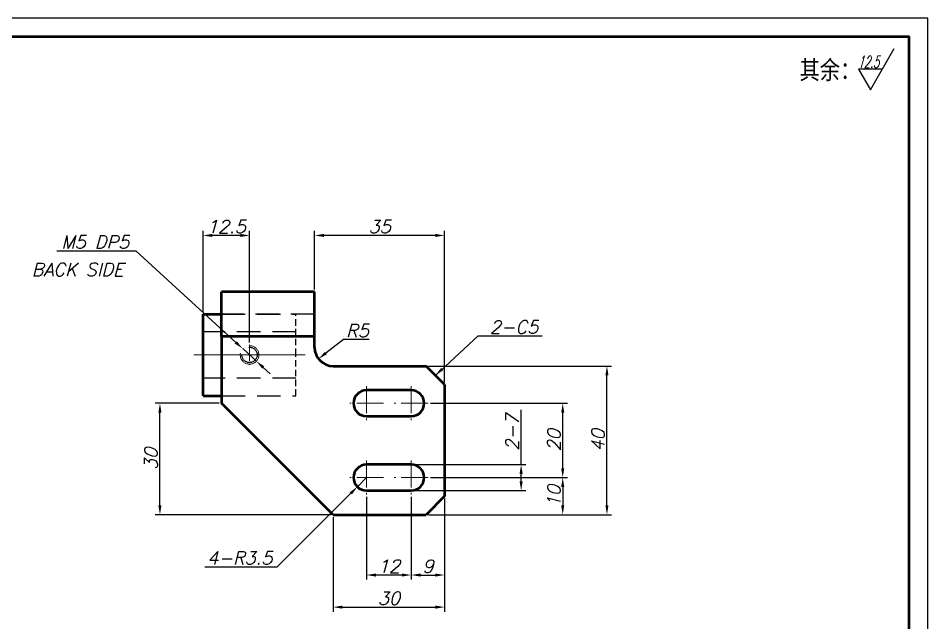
# Model space of a CAD drawing. Header units: inches. Extents: x 17901 to 26602, y 9673 to 14036.
# Drawn here: x 25469.9 to 25714.6, y 11355.1 to 11517.7 of the extents above; entities that cross this region are included whole.
import ezdxf
from ezdxf.enums import TextEntityAlignment as Align

# ---------------------------------------------------------------- set-up
doc = ezdxf.new("R2010")
doc.units = ezdxf.units.IN
doc.header["$MEASUREMENT"] = 0
for name, pattern in [('CENTER', [50.8, 31.75, -6.35, 6.35, -6.35]), ('DASHED2', [9.525, 6.35, -3.175]), ('DASHSPACE', [30, 12, -18])]:
    doc.linetypes.add(name, pattern=pattern)
doc.layers.add('Dim', color=3, linetype='Continuous')
for name, color, linetype, lineweight in [('中心线', 1, 'CENTER', 15), ('图框_内框线', 5, 'Continuous', 50), ('标注线', 3, 'Continuous', 25), ('粗实线', 7, 'Continuous', 50), ('细实线', 4, 'Continuous', 25), ('虚线', 2, 'DASHED2', 25)]:
    doc.layers.add(name, color=color, linetype=linetype, lineweight=lineweight)
doc.styles.add('DIM_FONT', font='romans.shx', dxfattribs={"oblique": 15})
doc.styles.add('仿宋体', font='FSGB2312.ttf', dxfattribs={"width": 0.8, "height": 3.5})
doc.dimstyles.new('幅面 1：1$0', dxfattribs={"dimtxt": 3.5, "dimasz": 2.5, "dimexe": 1.25, "dimexo": 0.625, "dimtad": 1, "dimdsep": 46, "dimtxsty": 'DIM_FONT', "dimcen": 2.5, "dimclrd": 256, "dimclre": 256, "dimclrt": 256, "dimadec": 0, "dimazin": 0, "dimtm": 1e-09, "dimtfac": 0.5, "dimtmove": 0, "dimatfit": 3, "dimfxl": 1, "dimlwd": -1, "dimarcsym": 0})
doc.dimstyles.new('幅面 1：1$3', dxfattribs={"dimtxt": 3.5, "dimasz": 2.5, "dimexe": 1.25, "dimexo": 0.625, "dimtad": 1, "dimtih": 1, "dimtoh": 1, "dimdsep": 46, "dimtxsty": 'DIM_FONT', "dimcen": 2.5, "dimclrd": 256, "dimclre": 256, "dimclrt": 256, "dimazin": 2, "dimtfac": 0.5, "dimtmove": 0, "dimatfit": 3, "dimfxl": 1, "dimlwd": -1, "dimlwe": -1, "dimarcsym": 0})
doc.dimstyles.new('幅面 1：1$4', dxfattribs={"dimtxt": 3.5, "dimasz": 2.5, "dimexe": 1.25, "dimexo": 0.625, "dimtad": 1, "dimtoh": 1, "dimdsep": 46, "dimtxsty": 'DIM_FONT', "dimcen": 2.5, "dimclrd": 256, "dimclre": 256, "dimclrt": 256, "dimazin": 2, "dimtfac": 0.5, "dimtmove": 0, "dimatfit": 3, "dimfxl": 1, "dimlwd": -1, "dimlwe": -1, "dimarcsym": 0})
doc.dimstyles.new('幅面 1：1$7', dxfattribs={"dimtxt": 3.5, "dimasz": 2.5, "dimexe": 1.25, "dimexo": 0.625, "dimtad": 1, "dimdsep": 46, "dimtxsty": 'DIM_FONT', "dimcen": 2.5, "dimclrd": 256, "dimclrt": 256, "dimadec": 0, "dimazin": 0, "dimtfac": 1, "dimtmove": 0, "dimatfit": 3, "dimfxl": 1, "dimlwd": -1, "dimarcsym": 0})

# ---------------------------------------------------------------- blocks, each defined once
blk = doc.blocks.new('*D532')
at = {"layer": 'Defpoints', "color": 0, "transparency": 16777216}
for p in [(25579.62, 11424.14), (25628.28, 11424.14), (25579.62, 11384.14)]:
    blk.add_point(p, dxfattribs=at)
at = {"layer": '标注线', "lineweight": -2, "transparency": 16777216}
for p, q in [((25580.24, 11424.14), (25629.53, 11424.14)), ((25580.24, 11384.14), (25629.53, 11384.14))]:
    blk.add_line(p, q, dxfattribs=at)
at = {"layer": '标注线', "transparency": 16777216}
blk.add_line((25628.28, 11386.64), (25628.28, 11421.64), dxfattribs=at)
for points in [[(25627.87, 11421.64), (25628.7, 11421.64), (25628.28, 11424.14)], [(25627.87, 11386.64), (25628.7, 11386.64), (25628.28, 11384.14)]]:
    blk.add_solid(points, dxfattribs=at)
at = {"layer": '标注线', "transparency": 16777216, "insert": (25625.91, 11404.14), "char_height": 3.5, "attachment_point": 5, "rotation": 90, "style": 'DIM_FONT'}
blk.add_mtext('40', dxfattribs=at)
blk = doc.blocks.new('*D533')
at = {"layer": 'Defpoints', "color": 0, "transparency": 16777216}
for p in [(25549.62, 11459.29), (25549.62, 11444.14), (25584.62, 11419.14)]:
    blk.add_point(p, dxfattribs=at)
at = {"layer": '标注线', "lineweight": -2, "transparency": 16777216}
for p, q in [((25549.62, 11444.77), (25549.62, 11460.54)), ((25584.62, 11419.77), (25584.62, 11460.54))]:
    blk.add_line(p, q, dxfattribs=at)
at = {"layer": '标注线', "transparency": 16777216}
blk.add_line((25582.12, 11459.29), (25552.12, 11459.29), dxfattribs=at)
for points in [[(25552.12, 11459.71), (25552.12, 11458.87), (25549.62, 11459.29)], [(25582.12, 11459.71), (25582.12, 11458.87), (25584.62, 11459.29)]]:
    blk.add_solid(points, dxfattribs=at)
at = {"layer": '标注线', "transparency": 16777216, "insert": (25567.12, 11461.66), "char_height": 3.5, "attachment_point": 5, "style": 'DIM_FONT'}
blk.add_mtext('35', dxfattribs=at)
blk = doc.blocks.new('*D534')
at = {"layer": 'Defpoints', "color": 0, "transparency": 16777216}
for p in [(25554.62, 11429.14), (25550.66, 11426.08)]:
    blk.add_point(p, dxfattribs=at)
at = {"layer": '标注线', "transparency": 16777216}
for p, q in [((25557.39, 11431.28), (25552.64, 11427.61)), ((25564.28, 11431.28), (25557.39, 11431.28))]:
    blk.add_line(p, q, dxfattribs=at)
blk.add_solid([(25552.38, 11427.94), (25552.89, 11427.28), (25550.66, 11426.08)], dxfattribs=at)
at = {"layer": '标注线', "transparency": 16777216, "insert": (25561.15, 11433.66), "char_height": 3.5, "attachment_point": 5, "style": 'DIM_FONT'}
blk.add_mtext('R5', dxfattribs=at)
blk = doc.blocks.new('*D535')
at = {"layer": 'Defpoints', "color": 0, "transparency": 16777216}
for p in [(25580.17, 11414.14), (25616.38, 11414.14), (25580.17, 11394.14)]:
    blk.add_point(p, dxfattribs=at)
at = {"layer": '标注线', "lineweight": -2, "transparency": 16777216}
for p, q in [((25580.79, 11414.14), (25617.63, 11414.14)), ((25580.79, 11394.14), (25617.63, 11394.14))]:
    blk.add_line(p, q, dxfattribs=at)
at = {"layer": '标注线', "transparency": 16777216}
blk.add_line((25616.38, 11396.64), (25616.38, 11411.64), dxfattribs=at)
for points in [[(25615.97, 11411.64), (25616.8, 11411.64), (25616.38, 11414.14)], [(25615.97, 11396.64), (25616.8, 11396.64), (25616.38, 11394.14)]]:
    blk.add_solid(points, dxfattribs=at)
at = {"layer": '标注线', "transparency": 16777216, "insert": (25614.01, 11404.14), "char_height": 3.5, "attachment_point": 5, "rotation": 90, "style": 'DIM_FONT'}
blk.add_mtext('20', dxfattribs=at)
blk = doc.blocks.new('*D452')
at = {"layer": 'Defpoints', "color": 0, "transparency": 16777216}
for p in [(25580.17, 11394.14), (25579.62, 11384.14), (25616.38, 11384.14)]:
    blk.add_point(p, dxfattribs=at)
at = {"layer": '标注线', "lineweight": -2, "transparency": 16777216}
for p, q in [((25580.79, 11394.14), (25617.63, 11394.14)), ((25580.24, 11384.14), (25617.63, 11384.14))]:
    blk.add_line(p, q, dxfattribs=at)
at = {"layer": '标注线', "transparency": 16777216}
blk.add_line((25616.38, 11391.64), (25616.38, 11386.64), dxfattribs=at)
for points in [[(25615.97, 11391.64), (25616.8, 11391.64), (25616.38, 11394.14)], [(25615.97, 11386.64), (25616.8, 11386.64), (25616.38, 11384.14)]]:
    blk.add_solid(points, dxfattribs=at)
at = {"layer": '标注线', "transparency": 16777216, "insert": (25614.01, 11389.14), "char_height": 3.5, "attachment_point": 5, "rotation": 90, "style": 'DIM_FONT'}
blk.add_mtext('10', dxfattribs=at)
blk = doc.blocks.new('*D536')
at = {"layer": 'Defpoints', "color": 0, "transparency": 16777216}
for p in [(25575.62, 11397.64), (25605.19, 11397.64), (25575.62, 11390.64)]:
    blk.add_point(p, dxfattribs=at)
at = {"layer": '标注线', "transparency": 16777216}
for p, q in [((25605.19, 11397.64), (25605.19, 11412.33)), ((25605.19, 11393.14), (25605.19, 11395.14))]:
    blk.add_line(p, q, dxfattribs=at)
at = {"layer": '标注线', "lineweight": -2, "transparency": 16777216}
for p, q in [((25576.24, 11397.64), (25606.44, 11397.64)), ((25576.24, 11390.64), (25606.44, 11390.64))]:
    blk.add_line(p, q, dxfattribs=at)
at = {"layer": '标注线', "transparency": 16777216}
for points in [[(25604.78, 11395.14), (25605.61, 11395.14), (25605.19, 11397.64)], [(25604.78, 11393.14), (25605.61, 11393.14), (25605.19, 11390.64)]]:
    blk.add_solid(points, dxfattribs=at)
at = {"layer": '标注线', "transparency": 16777216, "insert": (25602.82, 11406.24), "char_height": 3.5, "attachment_point": 5, "rotation": 90, "style": 'DIM_FONT'}
blk.add_mtext('2-7', dxfattribs=at)
blk = doc.blocks.new('*D537')
at = {"layer": 'Defpoints', "color": 0, "transparency": 16777216}
for p in [(25584.62, 11388.52), (25554.62, 11384.14), (25584.62, 11359.28)]:
    blk.add_point(p, dxfattribs=at)
at = {"layer": '标注线', "lineweight": -2, "transparency": 16777216}
for p, q in [((25584.62, 11387.89), (25584.62, 11358.03)), ((25554.62, 11383.52), (25554.62, 11358.03))]:
    blk.add_line(p, q, dxfattribs=at)
at = {"layer": '标注线', "transparency": 16777216}
blk.add_line((25557.12, 11359.28), (25582.12, 11359.28), dxfattribs=at)
for points in [[(25557.12, 11359.7), (25557.12, 11358.86), (25554.62, 11359.28)], [(25582.12, 11359.7), (25582.12, 11358.86), (25584.62, 11359.28)]]:
    blk.add_solid(points, dxfattribs=at)
at = {"layer": '标注线', "transparency": 16777216, "insert": (25569.62, 11361.66), "char_height": 3.5, "attachment_point": 5, "style": 'DIM_FONT'}
blk.add_mtext('30', dxfattribs=at)
blk = doc.blocks.new('*D453')
at = {"layer": 'Defpoints', "color": 0, "transparency": 16777216}
for p in [(25508.01, 11414.14), (25524.62, 11414.14), (25554.62, 11384.14)]:
    blk.add_point(p, dxfattribs=at)
at = {"layer": '标注线', "lineweight": -2, "transparency": 16777216}
for p, q in [((25523.99, 11414.14), (25506.76, 11414.14)), ((25553.99, 11384.14), (25506.76, 11384.14))]:
    blk.add_line(p, q, dxfattribs=at)
at = {"layer": '标注线', "transparency": 16777216}
blk.add_line((25508.01, 11386.64), (25508.01, 11411.64), dxfattribs=at)
for points in [[(25507.59, 11411.64), (25508.43, 11411.64), (25508.01, 11414.14)], [(25507.59, 11386.64), (25508.43, 11386.64), (25508.01, 11384.14)]]:
    blk.add_solid(points, dxfattribs=at)
at = {"layer": '标注线', "transparency": 16777216, "insert": (25505.63, 11399.14), "char_height": 3.5, "attachment_point": 5, "rotation": 90, "style": 'DIM_FONT'}
blk.add_mtext('30', dxfattribs=at)
blk = doc.blocks.new('*D538')
at = {"layer": 'Defpoints', "color": 0, "transparency": 16777216}
for p in [(25563.62, 11389.59), (25575.62, 11389.59), (25563.62, 11367.92)]:
    blk.add_point(p, dxfattribs=at)
at = {"layer": '标注线', "lineweight": -2, "transparency": 16777216}
for p, q in [((25563.62, 11388.97), (25563.62, 11366.67)), ((25575.62, 11388.97), (25575.62, 11366.67))]:
    blk.add_line(p, q, dxfattribs=at)
at = {"layer": '标注线', "transparency": 16777216}
blk.add_line((25573.12, 11367.92), (25566.12, 11367.92), dxfattribs=at)
for points in [[(25566.12, 11368.33), (25566.12, 11367.5), (25563.62, 11367.92)], [(25573.12, 11368.33), (25573.12, 11367.5), (25575.62, 11367.92)]]:
    blk.add_solid(points, dxfattribs=at)
at = {"layer": '标注线', "transparency": 16777216, "insert": (25569.62, 11370.29), "char_height": 3.5, "attachment_point": 5, "style": 'DIM_FONT'}
blk.add_mtext('12', dxfattribs=at)
blk = doc.blocks.new('*D454')
at = {"layer": 'Defpoints', "color": 0, "transparency": 16777216}
for p in [(25575.62, 11389.59), (25584.62, 11389.14), (25584.62, 11367.92)]:
    blk.add_point(p, dxfattribs=at)
at = {"layer": '标注线', "lineweight": -2, "transparency": 16777216}
for p, q in [((25575.62, 11388.97), (25575.62, 11366.67)), ((25584.62, 11388.52), (25584.62, 11366.67))]:
    blk.add_line(p, q, dxfattribs=at)
at = {"layer": '标注线', "transparency": 16777216}
blk.add_line((25578.12, 11367.92), (25582.12, 11367.92), dxfattribs=at)
for points in [[(25578.12, 11368.33), (25578.12, 11367.5), (25575.62, 11367.92)], [(25582.12, 11368.33), (25582.12, 11367.5), (25584.62, 11367.92)]]:
    blk.add_solid(points, dxfattribs=at)
at = {"layer": '标注线', "transparency": 16777216, "insert": (25580.12, 11370.29), "char_height": 3.5, "attachment_point": 5, "style": 'DIM_FONT'}
blk.add_mtext('9', dxfattribs=at)
blk = doc.blocks.new('*D542')
at = {"layer": 'Defpoints', "color": 0, "transparency": 16777216}
for p in [(25563.62, 11394.14), (25561.14, 11391.67)]:
    blk.add_point(p, dxfattribs=at)
at = {"layer": '标注线', "transparency": 16777216}
for p, q in [((25563.62, 11394.14), (25561.14, 11391.67)), ((25539.51, 11370.14), (25559.37, 11389.91)), ((25520.1, 11370.14), (25539.51, 11370.14))]:
    blk.add_line(p, q, dxfattribs=at)
blk.add_solid([(25559.07, 11390.2), (25559.66, 11389.61), (25561.14, 11391.67)], dxfattribs=at)
at = {"layer": '标注线', "transparency": 16777216, "insert": (25529.49, 11372.52), "char_height": 3.5, "attachment_point": 5, "style": 'DIM_FONT'}
blk.add_mtext('4-R3.5', dxfattribs=at)
blk = doc.blocks.new('*D543')
at = {"layer": 'Defpoints', "color": 0, "transparency": 16777216}
for p in [(25519.62, 11459.29), (25519.62, 11438.14), (25532.12, 11429.83)]:
    blk.add_point(p, dxfattribs=at)
at = {"layer": '标注线', "lineweight": -2, "transparency": 16777216}
for p, q in [((25519.62, 11438.77), (25519.62, 11460.54)), ((25532.12, 11430.45), (25532.12, 11460.54))]:
    blk.add_line(p, q, dxfattribs=at)
at = {"layer": '标注线', "transparency": 16777216}
blk.add_line((25529.62, 11459.29), (25522.12, 11459.29), dxfattribs=at)
for points in [[(25522.12, 11459.71), (25522.12, 11458.87), (25519.62, 11459.29)], [(25529.62, 11459.71), (25529.62, 11458.87), (25532.12, 11459.29)]]:
    blk.add_solid(points, dxfattribs=at)
at = {"layer": '标注线', "transparency": 16777216, "insert": (25525.87, 11461.66), "char_height": 3.5, "attachment_point": 5, "style": 'DIM_FONT'}
blk.add_mtext('12.5', dxfattribs=at)
blk = doc.blocks.new('*D456')
at = {"layer": 'Defpoints', "color": 0, "transparency": 16777216}
for p in [(25530.27, 11428.83), (25533.96, 11425.46)]:
    blk.add_point(p, dxfattribs=at)
at = {"layer": '标注线', "transparency": 16777216}
for p, q in [((25480.28, 11455.12), (25501.51, 11455.12)), ((25501.51, 11455.12), (25528.43, 11430.52)), ((25533.96, 11425.46), (25530.27, 11428.83)), ((25535.81, 11423.77), (25537.65, 11422.08))]:
    blk.add_line(p, q, dxfattribs=at)
for points in [[(25528.71, 11430.82), (25528.15, 11430.21), (25530.27, 11428.83)], [(25536.09, 11424.08), (25535.53, 11423.46), (25533.96, 11425.46)]]:
    blk.add_solid(points, dxfattribs=at)
at = {"layer": '标注线', "transparency": 16777216, "insert": (25490.59, 11457.5), "char_height": 3.5, "attachment_point": 5, "style": 'DIM_FONT'}
blk.add_mtext('M5 DP5', dxfattribs=at)

msp = doc.modelspace()

# ---------------------------------------------------------------- linework, layer by layer
at = {"layer": 'Defpoints'}
msp.add_lwpolyline([(25294.615, 11220.746), (25714.615, 11220.746), (25714.615, 11517.746), (25294.615, 11517.746)], close=True, dxfattribs=at)
at = {"layer": 'Dim'}
msp.add_lwpolyline([(25702.374, 11504.005), (25695.974, 11504.005), (25699.174, 11498.463), (25705.574, 11509.548)], dxfattribs=at)
at = {"layer": '中心线', "ltscale": 0.134355}
for p, q in [((25532.117, 11429.829), (25532.117, 11424.455)), ((25534.804, 11427.142), (25529.43, 11427.142))]:
    msp.add_line(p, q, dxfattribs=at)
at = {"layer": '中心线'}
msp.add_line((25517.117, 11427.142), (25547.117, 11427.142), dxfattribs=at)
at = {"layer": '中心线', "ltscale": 0.2275}
for p, q in [((25563.617, 11418.692), (25563.617, 11409.592)), ((25575.617, 11418.692), (25575.617, 11409.592)), ((25568.167, 11414.142), (25559.067, 11414.142)), ((25580.167, 11414.142), (25571.067, 11414.142)), ((25563.617, 11398.692), (25563.617, 11389.592)), ((25575.617, 11398.692), (25575.617, 11389.592)), ((25568.167, 11394.142), (25559.067, 11394.142)), ((25580.167, 11394.142), (25571.067, 11394.142))]:
    msp.add_line(p, q, dxfattribs=at)
at = {"layer": '图框_内框线'}
msp.add_lwpolyline([(25319.615, 11225.746), (25709.615, 11225.746), (25709.615, 11512.746), (25319.615, 11512.746)], close=True, dxfattribs=at)
at = {"layer": '粗实线'}
for p, q in [((25549.617, 11444.142), (25524.617, 11444.142)), ((25549.617, 11432.142), (25524.617, 11432.142)), ((25554.617, 11424.142), (25579.617, 11424.142)), ((25584.617, 11419.142), (25584.617, 11389.142)), ((25554.617, 11384.142), (25524.617, 11414.142)), ((25554.617, 11384.142), (25579.617, 11384.142))]:
    msp.add_line(p, q, dxfattribs=at)
at = {"layer": '粗实线', "ltscale": 0.3}
for p, q in [((25524.617, 11432.142), (25524.617, 11444.142)), ((25549.617, 11432.142), (25549.617, 11444.142)), ((25575.617, 11417.642), (25563.617, 11417.642)), ((25563.617, 11410.642), (25575.617, 11410.642)), ((25575.617, 11397.642), (25563.617, 11397.642)), ((25563.617, 11390.642), (25575.617, 11390.642))]:
    msp.add_line(p, q, dxfattribs=at)
at = {"layer": '粗实线', "ltscale": 0.275}
for p, q in [((25519.617, 11427.142), (25519.617, 11438.142)), ((25519.617, 11416.142), (25519.617, 11427.142))]:
    msp.add_line(p, q, dxfattribs=at)
at = {"layer": '粗实线', "ltscale": 0.125}
msp.add_line((25519.617, 11438.142), (25524.617, 11438.142), dxfattribs=at)
at = {"layer": '粗实线', "ltscale": 0.45}
msp.add_line((25524.617, 11432.142), (25524.617, 11414.142), dxfattribs=at)
at = {"layer": '粗实线', "ltscale": 0.075}
msp.add_line((25549.617, 11429.142), (25549.617, 11432.142), dxfattribs=at)
at = {"layer": '粗实线', "ltscale": 0.176777}
for p, q in [((25584.617, 11419.142), (25579.617, 11424.142)), ((25584.617, 11389.142), (25579.617, 11384.142))]:
    msp.add_line(p, q, dxfattribs=at)
at = {"layer": '粗实线', "ltscale": 0.124999}
msp.add_line((25519.617, 11416.142), (25524.617, 11416.142), dxfattribs=at)
at = {"layer": '粗实线'}
for centre, radius, start, end in [((25554.617, 11429.142), 5, 180, 270), ((25563.617, 11414.142), 3.5, 90, 270), ((25575.617, 11414.142), 3.5, 270, 90), ((25563.617, 11394.142), 3.5, 90, 270), ((25575.617, 11394.142), 3.5, 270, 90)]:
    msp.add_arc(centre, radius, start, end, dxfattribs=at)
at = {"layer": '细实线', "color": 4, "linetype": 'DASHSPACE', "lineweight": 13}
msp.add_arc((25532.117, 11427.142), 2.5, 169.99999, 100.00001, dxfattribs=at)
at = {"layer": '虚线'}
for p, q in [((25524.617, 11438.142), (25544.617, 11438.142)), ((25549.617, 11438.142), (25524.617, 11438.142)), ((25544.617, 11433.392), (25519.617, 11433.392)), ((25549.617, 11432.142), (25524.617, 11432.142)), ((25544.617, 11420.892), (25519.617, 11420.892)), ((25524.617, 11416.142), (25544.617, 11416.142))]:
    msp.add_line(p, q, dxfattribs=at)
at = {"layer": '虚线', "ltscale": 0.275}
for p, q in [((25544.617, 11427.142), (25544.617, 11438.142)), ((25544.617, 11416.142), (25544.617, 11427.142))]:
    msp.add_line(p, q, dxfattribs=at)
at = {"layer": '虚线'}
msp.add_circle((25532.117, 11427.142), 2.067, dxfattribs=at)

# ---------------------------------------------------------------- texts
at = {"layer": 'Dim', "ltscale": 2, "style": 'DIM_FONT', "oblique": 15, "width": 0.559478}
msp.add_text('12.5', height=3.2, dxfattribs=at).set_placement((25695.81, 11504.38), (25701.522, 11504.38), align=Align.FIT)
at = {"layer": 'Dim', "insert": (25680.1, 11506.333), "char_height": 5, "width": 44.42321, "attachment_point": 1, "style": '仿宋体'}
msp.add_mtext('{\\fSimSun|b0|i0|c134|p2;其余：}', dxfattribs=at)
at = {"layer": '标注线', "char_height": 3.5, "attachment_point": 7, "style": 'DIM_FONT'}
for s, insert in [('BACK SIDE', (25473.472, 11448.375)), ('2-C5', (25596.744, 11432.89))]:
    msp.add_mtext(s, dxfattribs=dict(at, insert=insert))

# ---------------------------------------------------------------- dimensions: what is measured, and where the dimension line sits
at = {"layer": '标注线'}
for base, p1, p2, picture, middle in [((25519.617, 11459.289), (25532.117, 11429.829), (25519.617, 11438.142), '*D543', (25525.867, 11461.664)), ((25549.617, 11459.289), (25584.617, 11419.142), (25549.617, 11444.142), '*D533', (25567.117, 11461.664)), ((25584.617, 11359.281), (25554.617, 11384.142), (25584.617, 11388.517), '*D537', (25569.617, 11361.656)), ((25563.617, 11367.915), (25575.617, 11389.592), (25563.617, 11389.592), '*D538', (25569.617, 11370.29)), ((25584.617, 11367.915), (25575.617, 11389.592), (25584.617, 11389.142), '*D454', (25580.117, 11370.29))]:
    dim = msp.add_linear_dim(base=base, p1=p1, p2=p2, dimstyle='幅面 1：1$0', dxfattribs=at)
    dim.commit()
    dim.dimension.update_dxf_attribs({"geometry": picture, "text_midpoint": middle})
dim = msp.add_diameter_dim_2p(p1=(25533.962, 11425.455), p2=(25530.272, 11428.829), text='<> DP5', dimstyle='幅面 1：1$3', override={"dimpost": 'M<>'}, dxfattribs=at)
dim.commit()
dim.dimension.update_dxf_attribs({"geometry": '*D456', "text_midpoint": (25490.585, 11455.124), "dimtype": 163})
dim = msp.add_radius_dim(center=(25554.617, 11429.142), mpoint=(25550.661, 11426.084), dimstyle='幅面 1：1$4', dxfattribs=at)
dim.commit()
dim.dimension.update_dxf_attribs({"geometry": '*D534', "text_midpoint": (25561.147, 11431.283), "dimtype": 164})
for base, p1, p2, picture, middle in [((25628.285, 11424.142), (25579.617, 11384.142), (25579.617, 11424.142), '*D532', (25625.91, 11404.142)), ((25508.008, 11414.142), (25554.617, 11384.142), (25524.617, 11414.142), '*D453', (25505.633, 11399.142)), ((25616.384, 11414.142), (25580.167, 11394.142), (25580.167, 11414.142), '*D535', (25614.009, 11404.142)), ((25616.384, 11384.142), (25580.167, 11394.142), (25579.617, 11384.142), '*D452', (25614.009, 11389.142))]:
    dim = msp.add_linear_dim(base=base, p1=p1, p2=p2, angle=90, dimstyle='幅面 1：1$0', dxfattribs=at)
    dim.commit()
    dim.dimension.update_dxf_attribs({"geometry": picture, "text_midpoint": middle})
dim = msp.add_linear_dim(base=(25605.192, 11397.642), p1=(25575.617, 11390.642), p2=(25575.617, 11397.642), angle=90, text='2-<>', dimstyle='幅面 1：1$0', dxfattribs=at)
dim.commit()
dim.dimension.update_dxf_attribs({"geometry": '*D536', "text_midpoint": (25602.817, 11406.236)})
dim = msp.add_radius_dim(center=(25563.617, 11394.142), mpoint=(25561.137, 11391.673), text='4-<>', dimstyle='幅面 1：1$4', dxfattribs=at)
dim.commit()
dim.dimension.update_dxf_attribs({"geometry": '*D542', "text_midpoint": (25529.491, 11370.141), "dimtype": 164})

# ---------------------------------------------------------------- leaders
at = {"layer": '标注线', "annotation_type": 0, "has_hookline": 1, "hookline_direction": 0, "text_width": 14.104}
msp.add_leader([(25582.117, 11421.642), (25593.619, 11432.265), (25596.119, 11432.265)], dimstyle='幅面 1：1$7', override={"dimgap": 0.625, "dimtad": 1}, dxfattribs=at)

doc.saveas('drawing.dxf')
